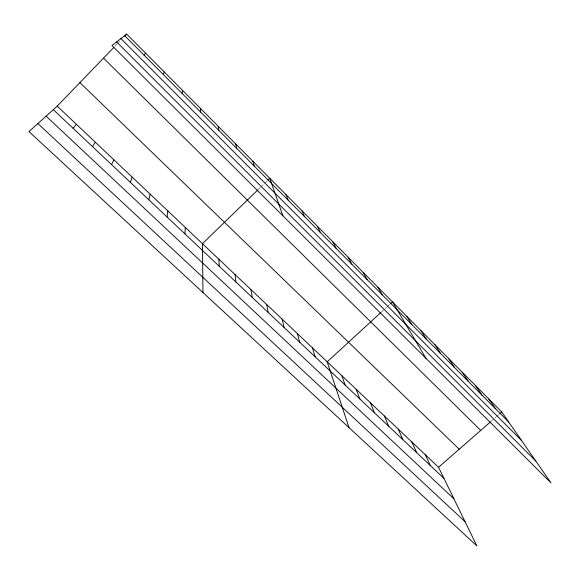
<?xml version="1.0" encoding="UTF-8"?>
<svg xmlns="http://www.w3.org/2000/svg" width="580" height="580" viewBox="0 0 580 580"><rect width="100%" height="100%" fill="white"/><g stroke="black" fill="none" stroke-linecap="round" stroke-linejoin="round"><path stroke-width="0.43" stroke-dasharray="2.9 2.17" d="M115.087 46.146L116.921 44.247M117.53 43.609L119.98 41.078M258.542 189.218L260.42 187.398M261.043 186.789L264.168 183.751M264.799 183.149L266.669 181.322M381.56 311.895L386.686 307.19M387.324 306.595L389.89 304.246M491.216 421.254L495.827 417.223M496.487 416.643L499.126 414.337"/><path stroke-width="0.87" d="M184.926 233.863L185.296 227.425M167.033 216.971L167.867 210.917M182.098 93.438L182.562 90.386M148.857 199.81L150.155 194.14M130.377 182.367L132.16 177.103M163.284 74.508L164.249 71.934M111.592 164.633L113.876 159.783M92.495 146.609L95.294 142.187M144.144 55.259L145.638 53.179M73.073 128.274L76.415 124.301M57.217 106.125L438.538 467.27L476.861 545.896L29 131.595L57.217 106.125L113.868 47.408M124.874 36.003L126.708 34.104L501.765 412.039L551 482.908L111.954 45.537L126.708 34.104M257.926 189.819L202.463 243.68L202.942 292.508M267.924 180.112L269.801 178.292L282.866 215.789M380.922 312.482L327.192 361.818L349 427.62M390.528 303.652L392.457 301.89L425.988 358.375M438.538 467.27L490.557 421.827M499.786 413.765L501.765 412.039M37.874 123.584L465.066 521.703M46.103 116.152L453.923 498.829M53.331 109.635L443.968 478.406M79.902 82.614L459.215 449.203M103.523 58.131L480.711 430.425M116.609 41.934L535.826 461.064M120.908 38.599L521.5 440.452M124.678 35.67L508.725 422.051M488.751 398.931L495.465 408.712M475.564 385.642L482.016 395.183M462.195 372.164L468.372 381.459M448.637 358.505L454.539 367.539M434.891 344.65L440.503 353.416M420.942 330.6L426.264 339.09M406.805 316.346L411.814 324.561M377.899 287.223L382.278 294.843M363.131 272.339L367.176 279.647M348.152 257.244L351.85 264.226M332.942 241.918L336.291 248.573M317.514 226.367L320.493 232.681M425.278 454.705L430.44 465.631M411.836 441.982L416.73 452.69M398.213 429.077L402.817 439.56M301.846 210.583L304.449 216.536M384.402 415.998L388.716 426.249M370.402 402.73L374.412 412.742M285.94 194.561L288.159 200.151M356.2 389.282L359.904 399.047M341.801 375.644L345.187 385.156M312.381 347.79L315.114 356.758M252.902 161.269L254.294 166.076M297.359 333.558L299.737 342.251M282.112 319.116L284.135 327.519M235.741 143.971L236.683 148.364M266.648 304.471L268.301 312.576M250.951 289.608L252.235 297.402M218.298 126.397L218.79 130.355M235.03 274.529L235.915 281.996M218.863 259.216L219.349 266.358M200.579 108.54L200.593 112.049"/></g></svg>
